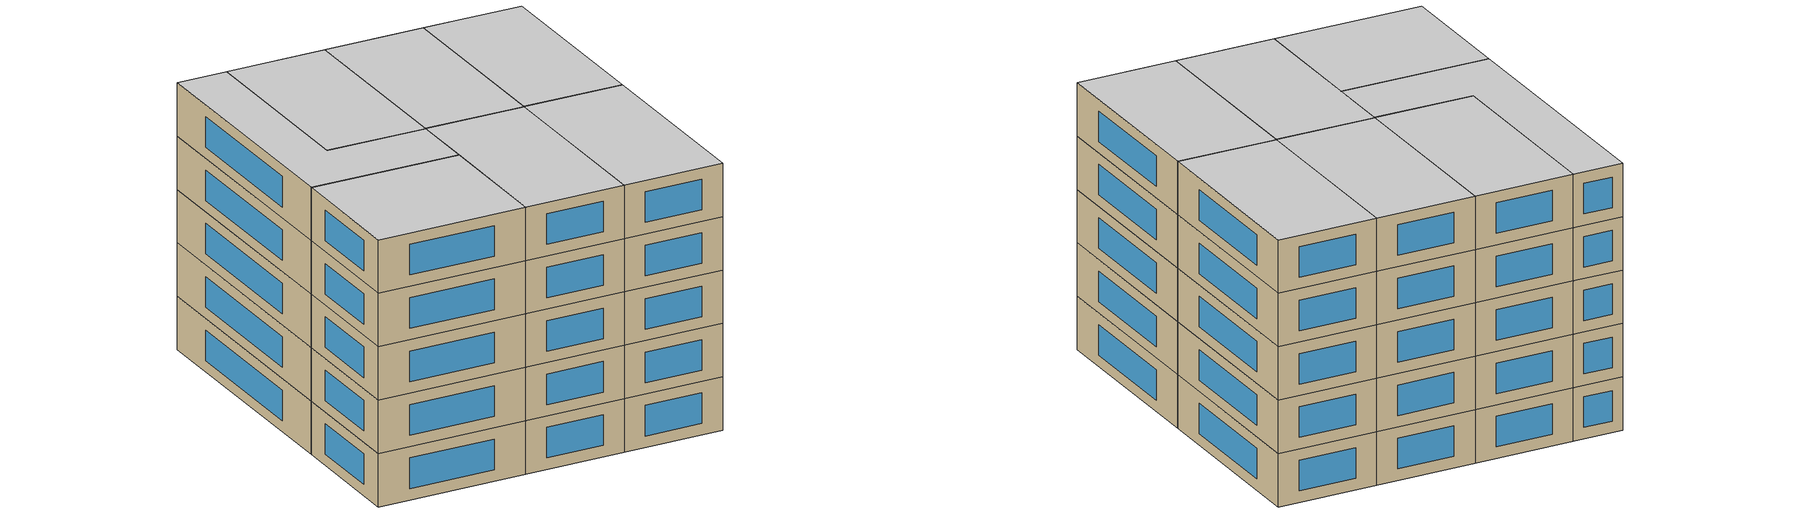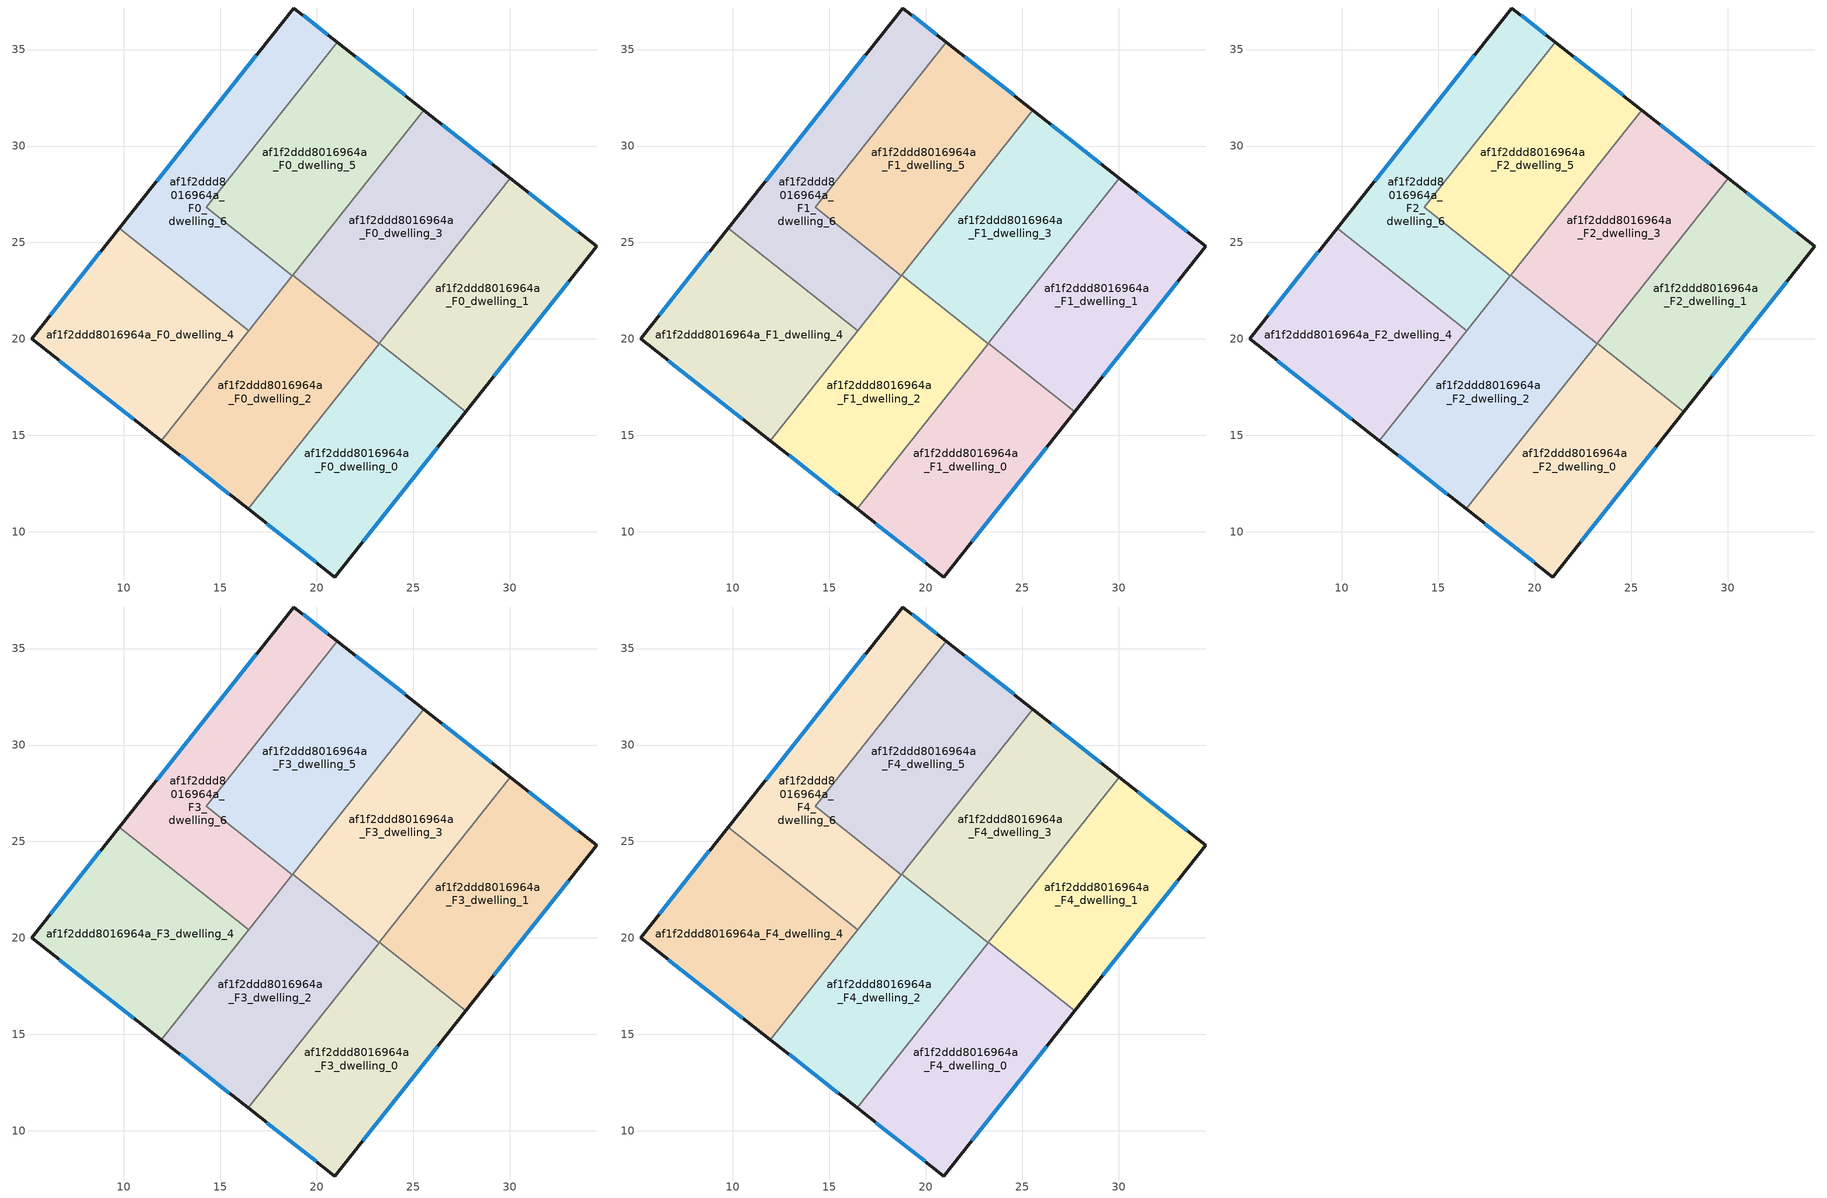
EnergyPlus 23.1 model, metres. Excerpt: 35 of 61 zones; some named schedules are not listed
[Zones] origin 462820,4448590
af1f2ddd8016964a_F0_dwelling_0
 floor ground (EU_floor_Construction): 27.72,16.23 20.93,7.66 16.45,11.19 23.25,19.77 z0
 wall outside (EU_wall_Construction): 16.45,11.19 20.93,7.66 27.72,16.23 z0:3
 wall to af1f2ddd8016964a_F0_dwelling_1 (EU_wall_Construction): 27.72,16.23 23.25,19.77 z0:3
 wall to af1f2ddd8016964a_F0_dwelling_2 (EU_wall_Construction): 23.24,19.75 16.45,11.19 z0:3
 wall to af1f2ddd8016964a_F0_dwelling_3 (EU_wall_Construction): 23.25,19.77 23.24,19.75 z0:3
 window (EU_Window_Construction): 22.39,9.5 26.27,14.39 / 17.41,10.43 19.97,8.42 z0.64:2.36
af1f2ddd8016964a_F0_dwelling_1
 floor ground (EU_floor_Construction): 34.53,24.81 27.72,16.23 23.25,19.77 30.04,28.34 z0
 wall outside (EU_wall_Construction): 27.72,16.23 34.53,24.81 30.04,28.34 z0:3
 wall to af1f2ddd8016964a_F0_dwelling_3 (EU_wall_Construction): 30.04,28.34 23.25,19.77 z0:3
 window (EU_Window_Construction): 29.18,18.07 33.07,22.97 / 33.57,25.57 31,27.58 z0.64:2.36
af1f2ddd8016964a_F0_dwelling_2
 floor ground (EU_floor_Construction): 23.24,19.75 16.45,11.19 11.96,14.71 18.76,23.3 z0
 wall outside (EU_wall_Construction): 11.96,14.71 16.45,11.19 z0:3
 wall to af1f2ddd8016964a_F0_dwelling_3 (EU_wall_Construction): 23.24,19.75 18.76,23.3 z0:3
 wall to af1f2ddd8016964a_F0_dwelling_4 (EU_wall_Construction): 16.48,20.42 11.96,14.71 z0:3
 wall to af1f2ddd8016964a_F0_dwelling_6 (EU_wall_Construction): 18.75,23.28 16.48,20.42 z0:3
 wall to af1f2ddd8016964a_F0_dwelling_5 (EU_wall_Construction): 18.76,23.3 18.75,23.28 z0:3
 window (EU_Window_Construction): 12.92,13.96 15.48,11.94 z0.64:2.36
af1f2ddd8016964a_F0_dwelling_3
 floor ground (EU_floor_Construction): 30.04,28.34 23.24,19.75 18.76,23.3 25.55,31.86 z0
 wall outside (EU_wall_Construction): 30.04,28.34 25.55,31.86 z0:3
 wall to af1f2ddd8016964a_F0_dwelling_5 (EU_wall_Construction): 25.55,31.86 18.76,23.3 z0:3
 window (EU_Window_Construction): 29.08,29.09 26.52,31.11 z0.64:2.36
af1f2ddd8016964a_F0_dwelling_4
 floor ground (EU_floor_Construction): 16.48,20.42 11.96,14.71 5.23,20 9.77,25.74 z0
 wall outside (EU_wall_Construction): 9.77,25.74 5.23,20 11.96,14.71 z0:3
 wall to af1f2ddd8016964a_F0_dwelling_6 (EU_wall_Construction): 16.48,20.42 9.77,25.74 z0:3
 window (EU_Window_Construction): 8.8,24.51 6.2,21.23 / 6.67,18.87 10.52,15.85 z0.64:2.36
af1f2ddd8016964a_F0_dwelling_5
 floor ground (EU_floor_Construction): 25.55,31.86 18.75,23.28 14.28,26.83 21.07,35.39 z0
 wall outside (EU_wall_Construction): 25.55,31.86 21.07,35.39 z0:3
 wall to af1f2ddd8016964a_F0_dwelling_6 (EU_wall_Construction): 21.07,35.39 14.28,26.83 18.75,23.28 z0:3
 window (EU_Window_Construction): 24.59,32.62 22.03,34.64 z0.64:2.36
af1f2ddd8016964a_F0_dwelling_6
 floor ground (EU_floor_Construction): 21.07,35.39 14.28,26.83 18.75,23.28 16.48,20.42 9.77,25.74 18.82,37.15 z0
 wall outside (EU_wall_Construction): 21.07,35.39 18.82,37.15 9.77,25.74 z0:3
 window (EU_Window_Construction): 16.88,34.71 11.71,28.18 / 20.59,35.77 19.3,36.78 z0.64:2.36
af1f2ddd8016964a_F1_dwelling_0
 floor to af1f2ddd8016964a_F0_dwelling_0 (EU_floor_Construction): 27.72,16.23 20.93,7.66 16.45,11.19 23.25,19.77 z3
 wall outside (EU_wall_Construction): 16.45,11.19 20.93,7.66 27.72,16.23 z3:6
 wall to af1f2ddd8016964a_F1_dwelling_1 (EU_wall_Construction): 27.72,16.23 23.25,19.77 z3:6
 wall to af1f2ddd8016964a_F1_dwelling_2 (EU_wall_Construction): 23.24,19.75 16.45,11.19 z3:6
 wall to af1f2ddd8016964a_F1_dwelling_3 (EU_wall_Construction): 23.25,19.77 23.24,19.75 z3:6
 window (EU_Window_Construction): 22.39,9.5 26.27,14.39 / 17.41,10.43 19.97,8.42 z3.64:5.36
af1f2ddd8016964a_F1_dwelling_1
 floor to af1f2ddd8016964a_F0_dwelling_1 (EU_floor_Construction): 34.53,24.81 27.72,16.23 23.25,19.77 30.04,28.34 z3
 wall outside (EU_wall_Construction): 27.72,16.23 34.53,24.81 30.04,28.34 z3:6
 wall to af1f2ddd8016964a_F1_dwelling_3 (EU_wall_Construction): 30.04,28.34 23.25,19.77 z3:6
 window (EU_Window_Construction): 29.18,18.07 33.07,22.97 / 33.57,25.57 31,27.58 z3.64:5.36
af1f2ddd8016964a_F1_dwelling_2
 floor to af1f2ddd8016964a_F0_dwelling_2 (EU_floor_Construction): 23.24,19.75 16.45,11.19 11.96,14.71 18.76,23.3 z3
 wall outside (EU_wall_Construction): 11.96,14.71 16.45,11.19 z3:6
 wall to af1f2ddd8016964a_F1_dwelling_3 (EU_wall_Construction): 23.24,19.75 18.76,23.3 z3:6
 wall to af1f2ddd8016964a_F1_dwelling_4 (EU_wall_Construction): 16.48,20.42 11.96,14.71 z3:6
 wall to af1f2ddd8016964a_F1_dwelling_6 (EU_wall_Construction): 18.75,23.28 16.48,20.42 z3:6
 wall to af1f2ddd8016964a_F1_dwelling_5 (EU_wall_Construction): 18.76,23.3 18.75,23.28 z3:6
 window (EU_Window_Construction): 12.92,13.96 15.48,11.94 z3.64:5.36
af1f2ddd8016964a_F1_dwelling_3
 floor to af1f2ddd8016964a_F0_dwelling_3 (EU_floor_Construction): 30.04,28.34 23.24,19.75 18.76,23.3 25.55,31.86 z3
 wall outside (EU_wall_Construction): 30.04,28.34 25.55,31.86 z3:6
 wall to af1f2ddd8016964a_F1_dwelling_5 (EU_wall_Construction): 25.55,31.86 18.76,23.3 z3:6
 window (EU_Window_Construction): 29.08,29.09 26.52,31.11 z3.64:5.36
af1f2ddd8016964a_F1_dwelling_4
 floor to af1f2ddd8016964a_F0_dwelling_4 (EU_floor_Construction): 16.48,20.42 11.96,14.71 5.23,20 9.77,25.74 z3
 wall outside (EU_wall_Construction): 9.77,25.74 5.23,20 11.96,14.71 z3:6
 wall to af1f2ddd8016964a_F1_dwelling_6 (EU_wall_Construction): 16.48,20.42 9.77,25.74 z3:6
 window (EU_Window_Construction): 8.8,24.51 6.2,21.23 / 6.67,18.87 10.52,15.85 z3.64:5.36
af1f2ddd8016964a_F1_dwelling_5
 floor to af1f2ddd8016964a_F0_dwelling_5 (EU_floor_Construction): 25.55,31.86 18.75,23.28 14.28,26.83 21.07,35.39 z3
 wall outside (EU_wall_Construction): 25.55,31.86 21.07,35.39 z3:6
 wall to af1f2ddd8016964a_F1_dwelling_6 (EU_wall_Construction): 21.07,35.39 14.28,26.83 18.75,23.28 z3:6
 window (EU_Window_Construction): 24.59,32.62 22.03,34.64 z3.64:5.36
af1f2ddd8016964a_F1_dwelling_6
 floor to af1f2ddd8016964a_F0_dwelling_6 (EU_floor_Construction): 21.07,35.39 14.28,26.83 18.75,23.28 16.48,20.42 9.77,25.74 18.82,37.15 z3
 wall outside (EU_wall_Construction): 21.07,35.39 18.82,37.15 9.77,25.74 z3:6
 window (EU_Window_Construction): 16.88,34.71 11.71,28.18 / 20.59,35.77 19.3,36.78 z3.64:5.36
af1f2ddd8016964a_F2_dwelling_0
 floor to af1f2ddd8016964a_F1_dwelling_0 (EU_floor_Construction): 27.72,16.23 20.93,7.66 16.45,11.19 23.25,19.77 z6
 wall outside (EU_wall_Construction): 16.45,11.19 20.93,7.66 27.72,16.23 z6:9
 wall to af1f2ddd8016964a_F2_dwelling_1 (EU_wall_Construction): 27.72,16.23 23.25,19.77 z6:9
 wall to af1f2ddd8016964a_F2_dwelling_2 (EU_wall_Construction): 23.24,19.75 16.45,11.19 z6:9
 wall to af1f2ddd8016964a_F2_dwelling_3 (EU_wall_Construction): 23.25,19.77 23.24,19.75 z6:9
 window (EU_Window_Construction): 22.39,9.5 26.27,14.39 / 17.41,10.43 19.97,8.42 z6.64:8.36
af1f2ddd8016964a_F2_dwelling_1
 floor to af1f2ddd8016964a_F1_dwelling_1 (EU_floor_Construction): 34.53,24.81 27.72,16.23 23.25,19.77 30.04,28.34 z6
 wall outside (EU_wall_Construction): 27.72,16.23 34.53,24.81 30.04,28.34 z6:9
 wall to af1f2ddd8016964a_F2_dwelling_3 (EU_wall_Construction): 30.04,28.34 23.25,19.77 z6:9
 window (EU_Window_Construction): 29.18,18.07 33.07,22.97 / 33.57,25.57 31,27.58 z6.64:8.36
af1f2ddd8016964a_F2_dwelling_2
 floor to af1f2ddd8016964a_F1_dwelling_2 (EU_floor_Construction): 23.24,19.75 16.45,11.19 11.96,14.71 18.76,23.3 z6
 wall outside (EU_wall_Construction): 11.96,14.71 16.45,11.19 z6:9
 wall to af1f2ddd8016964a_F2_dwelling_3 (EU_wall_Construction): 23.24,19.75 18.76,23.3 z6:9
 wall to af1f2ddd8016964a_F2_dwelling_4 (EU_wall_Construction): 16.48,20.42 11.96,14.71 z6:9
 wall to af1f2ddd8016964a_F2_dwelling_6 (EU_wall_Construction): 18.75,23.28 16.48,20.42 z6:9
 wall to af1f2ddd8016964a_F2_dwelling_5 (EU_wall_Construction): 18.76,23.3 18.75,23.28 z6:9
 window (EU_Window_Construction): 12.92,13.96 15.48,11.94 z6.64:8.36
af1f2ddd8016964a_F2_dwelling_3
 floor to af1f2ddd8016964a_F1_dwelling_3 (EU_floor_Construction): 30.04,28.34 23.24,19.75 18.76,23.3 25.55,31.86 z6
 wall outside (EU_wall_Construction): 30.04,28.34 25.55,31.86 z6:9
 wall to af1f2ddd8016964a_F2_dwelling_5 (EU_wall_Construction): 25.55,31.86 18.76,23.3 z6:9
 window (EU_Window_Construction): 29.08,29.09 26.52,31.11 z6.64:8.36
af1f2ddd8016964a_F2_dwelling_4
 floor to af1f2ddd8016964a_F1_dwelling_4 (EU_floor_Construction): 16.48,20.42 11.96,14.71 5.23,20 9.77,25.74 z6
 wall outside (EU_wall_Construction): 9.77,25.74 5.23,20 11.96,14.71 z6:9
 wall to af1f2ddd8016964a_F2_dwelling_6 (EU_wall_Construction): 16.48,20.42 9.77,25.74 z6:9
 window (EU_Window_Construction): 8.8,24.51 6.2,21.23 / 6.67,18.87 10.52,15.85 z6.64:8.36
af1f2ddd8016964a_F2_dwelling_5
 floor to af1f2ddd8016964a_F1_dwelling_5 (EU_floor_Construction): 25.55,31.86 18.75,23.28 14.28,26.83 21.07,35.39 z6
 wall outside (EU_wall_Construction): 25.55,31.86 21.07,35.39 z6:9
 wall to af1f2ddd8016964a_F2_dwelling_6 (EU_wall_Construction): 21.07,35.39 14.28,26.83 18.75,23.28 z6:9
 window (EU_Window_Construction): 24.59,32.62 22.03,34.64 z6.64:8.36
af1f2ddd8016964a_F2_dwelling_6
 floor to af1f2ddd8016964a_F1_dwelling_6 (EU_floor_Construction): 21.07,35.39 14.28,26.83 18.75,23.28 16.48,20.42 9.77,25.74 18.82,37.15 z6
 wall outside (EU_wall_Construction): 21.07,35.39 18.82,37.15 9.77,25.74 z6:9
 window (EU_Window_Construction): 16.88,34.71 11.71,28.18 / 20.59,35.77 19.3,36.78 z6.64:8.36
af1f2ddd8016964a_F3_dwelling_0
 floor to af1f2ddd8016964a_F2_dwelling_0 (EU_floor_Construction): 27.72,16.23 20.93,7.66 16.45,11.19 23.25,19.77 z9
 wall outside (EU_wall_Construction): 16.45,11.19 20.93,7.66 27.72,16.23 z9:12
 wall to af1f2ddd8016964a_F3_dwelling_1 (EU_wall_Construction): 27.72,16.23 23.25,19.77 z9:12
 wall to af1f2ddd8016964a_F3_dwelling_2 (EU_wall_Construction): 23.24,19.75 16.45,11.19 z9:12
 wall to af1f2ddd8016964a_F3_dwelling_3 (EU_wall_Construction): 23.25,19.77 23.24,19.75 z9:12
 window (EU_Window_Construction): 22.39,9.5 26.27,14.39 / 17.41,10.43 19.97,8.42 z9.64:11.36
af1f2ddd8016964a_F3_dwelling_1
 floor to af1f2ddd8016964a_F2_dwelling_1 (EU_floor_Construction): 34.53,24.81 27.72,16.23 23.25,19.77 30.04,28.34 z9
 wall outside (EU_wall_Construction): 27.72,16.23 34.53,24.81 30.04,28.34 z9:12
 wall to af1f2ddd8016964a_F3_dwelling_3 (EU_wall_Construction): 30.04,28.34 23.25,19.77 z9:12
 window (EU_Window_Construction): 29.18,18.07 33.07,22.97 / 33.57,25.57 31,27.58 z9.64:11.36
af1f2ddd8016964a_F3_dwelling_2
 floor to af1f2ddd8016964a_F2_dwelling_2 (EU_floor_Construction): 23.24,19.75 16.45,11.19 11.96,14.71 18.76,23.3 z9
 wall outside (EU_wall_Construction): 11.96,14.71 16.45,11.19 z9:12
 wall to af1f2ddd8016964a_F3_dwelling_3 (EU_wall_Construction): 23.24,19.75 18.76,23.3 z9:12
 wall to af1f2ddd8016964a_F3_dwelling_4 (EU_wall_Construction): 16.48,20.42 11.96,14.71 z9:12
 wall to af1f2ddd8016964a_F3_dwelling_6 (EU_wall_Construction): 18.75,23.28 16.48,20.42 z9:12
 wall to af1f2ddd8016964a_F3_dwelling_5 (EU_wall_Construction): 18.76,23.3 18.75,23.28 z9:12
 window (EU_Window_Construction): 12.92,13.96 15.48,11.94 z9.64:11.36
af1f2ddd8016964a_F3_dwelling_3
 floor to af1f2ddd8016964a_F2_dwelling_3 (EU_floor_Construction): 30.04,28.34 23.24,19.75 18.76,23.3 25.55,31.86 z9
 wall outside (EU_wall_Construction): 30.04,28.34 25.55,31.86 z9:12
 wall to af1f2ddd8016964a_F3_dwelling_5 (EU_wall_Construction): 25.55,31.86 18.76,23.3 z9:12
 window (EU_Window_Construction): 29.08,29.09 26.52,31.11 z9.64:11.36
af1f2ddd8016964a_F3_dwelling_4
 floor to af1f2ddd8016964a_F2_dwelling_4 (EU_floor_Construction): 16.48,20.42 11.96,14.71 5.23,20 9.77,25.74 z9
 wall outside (EU_wall_Construction): 9.77,25.74 5.23,20 11.96,14.71 z9:12
 wall to af1f2ddd8016964a_F3_dwelling_6 (EU_wall_Construction): 16.48,20.42 9.77,25.74 z9:12
 window (EU_Window_Construction): 8.8,24.51 6.2,21.23 / 6.67,18.87 10.52,15.85 z9.64:11.36
af1f2ddd8016964a_F3_dwelling_5
 floor to af1f2ddd8016964a_F2_dwelling_5 (EU_floor_Construction): 25.55,31.86 18.75,23.28 14.28,26.83 21.07,35.39 z9
 wall outside (EU_wall_Construction): 25.55,31.86 21.07,35.39 z9:12
 wall to af1f2ddd8016964a_F3_dwelling_6 (EU_wall_Construction): 21.07,35.39 14.28,26.83 18.75,23.28 z9:12
 window (EU_Window_Construction): 24.59,32.62 22.03,34.64 z9.64:11.36
af1f2ddd8016964a_F3_dwelling_6
 floor to af1f2ddd8016964a_F2_dwelling_6 (EU_floor_Construction): 21.07,35.39 14.28,26.83 18.75,23.28 16.48,20.42 9.77,25.74 18.82,37.15 z9
 wall outside (EU_wall_Construction): 21.07,35.39 18.82,37.15 9.77,25.74 z9:12
 window (EU_Window_Construction): 16.88,34.71 11.71,28.18 / 20.59,35.77 19.3,36.78 z9.64:11.36
af1f2ddd8016964a_F4_dwelling_0
 floor to af1f2ddd8016964a_F3_dwelling_0 (EU_floor_Construction): 27.72,16.23 20.93,7.66 16.45,11.19 23.25,19.77 z12
 wall outside (EU_wall_Construction): 16.45,11.19 20.93,7.66 27.72,16.23 z12:15
 wall to af1f2ddd8016964a_F4_dwelling_1 (EU_wall_Construction): 27.72,16.23 23.25,19.77 z12:15
 wall to af1f2ddd8016964a_F4_dwelling_2 (EU_wall_Construction): 23.24,19.75 16.45,11.19 z12:15
 wall to af1f2ddd8016964a_F4_dwelling_3 (EU_wall_Construction): 23.25,19.77 23.24,19.75 z12:15
 window (EU_Window_Construction): 22.39,9.5 26.27,14.39 / 17.41,10.43 19.97,8.42 z12.64:14.36
 ceiling to af1f2ddd8016964a_F5_dwelling_0 (EU_floor_Construction): 20.93,7.66 27.72,16.23 23.25,19.77 16.45,11.19 z15
af1f2ddd8016964a_F4_dwelling_1
 floor to af1f2ddd8016964a_F3_dwelling_1 (EU_floor_Construction): 34.53,24.81 27.72,16.23 23.25,19.77 30.04,28.34 z12
 wall outside (EU_wall_Construction): 27.72,16.23 34.53,24.81 30.04,28.34 z12:15
 wall to af1f2ddd8016964a_F4_dwelling_3 (EU_wall_Construction): 30.04,28.34 23.25,19.77 z12:15
 window (EU_Window_Construction): 29.18,18.07 33.07,22.97 / 33.57,25.57 31,27.58 z12.64:14.36
 ceiling to af1f2ddd8016964a_F5_dwelling_1 (EU_floor_Construction): 27.72,16.23 34.53,24.81 30.04,28.34 23.25,19.77 z15
af1f2ddd8016964a_F4_dwelling_2
 floor to af1f2ddd8016964a_F3_dwelling_2 (EU_floor_Construction): 23.24,19.75 16.45,11.19 11.96,14.71 18.76,23.3 z12
 wall outside (EU_wall_Construction): 11.96,14.71 16.45,11.19 z12:15
 wall to af1f2ddd8016964a_F4_dwelling_3 (EU_wall_Construction): 23.24,19.75 18.76,23.3 z12:15
 wall to af1f2ddd8016964a_F4_dwelling_4 (EU_wall_Construction): 16.48,20.42 11.96,14.71 z12:15
 wall to af1f2ddd8016964a_F4_dwelling_6 (EU_wall_Construction): 18.75,23.28 16.48,20.42 z12:15
 wall to af1f2ddd8016964a_F4_dwelling_5 (EU_wall_Construction): 18.76,23.3 18.75,23.28 z12:15
 window (EU_Window_Construction): 12.92,13.96 15.48,11.94 z12.64:14.36
 ceiling to af1f2ddd8016964a_F5_dwelling_2 (EU_floor_Construction): 16.45,11.19 23.24,19.75 18.76,23.3 11.96,14.71 z15
af1f2ddd8016964a_F4_dwelling_3
 floor to af1f2ddd8016964a_F3_dwelling_3 (EU_floor_Construction): 30.04,28.34 23.24,19.75 18.76,23.3 25.55,31.86 z12
 wall outside (EU_wall_Construction): 30.04,28.34 25.55,31.86 z12:15
 wall to af1f2ddd8016964a_F4_dwelling_5 (EU_wall_Construction): 25.55,31.86 18.76,23.3 z12:15
 window (EU_Window_Construction): 29.08,29.09 26.52,31.11 z12.64:14.36
 ceiling to af1f2ddd8016964a_F5_dwelling_3 (EU_floor_Construction): 23.24,19.75 30.04,28.34 25.55,31.86 18.76,23.3 z15
af1f2ddd8016964a_F4_dwelling_4
 floor to af1f2ddd8016964a_F3_dwelling_4 (EU_floor_Construction): 16.48,20.42 11.96,14.71 5.23,20 9.77,25.74 z12
 wall outside (EU_wall_Construction): 9.77,25.74 5.23,20 11.96,14.71 z12:15
 wall to af1f2ddd8016964a_F4_dwelling_6 (EU_wall_Construction): 16.48,20.42 9.77,25.74 z12:15
 window (EU_Window_Construction): 8.8,24.51 6.2,21.23 / 6.67,18.87 10.52,15.85 z12.64:14.36
 ceiling to af1f2ddd8016964a_F5_dwelling_4 (EU_floor_Construction): 11.96,14.71 16.48,20.42 9.77,25.74 5.23,20 z15
af1f2ddd8016964a_F4_dwelling_5
 floor to af1f2ddd8016964a_F3_dwelling_5 (EU_floor_Construction): 25.55,31.86 18.75,23.28 14.28,26.83 21.07,35.39 z12
 wall outside (EU_wall_Construction): 25.55,31.86 21.07,35.39 z12:15
 wall to af1f2ddd8016964a_F4_dwelling_6 (EU_wall_Construction): 21.07,35.39 14.28,26.83 18.75,23.28 z12:15
 window (EU_Window_Construction): 24.59,32.62 22.03,34.64 z12.64:14.36
 ceiling to af1f2ddd8016964a_F5_dwelling_5 (EU_floor_Construction): 18.75,23.28 25.55,31.86 21.07,35.39 14.28,26.83 z15
af1f2ddd8016964a_F4_dwelling_6
 floor to af1f2ddd8016964a_F3_dwelling_6 (EU_floor_Construction): 21.07,35.39 14.28,26.83 18.75,23.28 16.48,20.42 9.77,25.74 18.82,37.15 z12
 wall outside (EU_wall_Construction): 21.07,35.39 18.82,37.15 9.77,25.74 z12:15
 window (EU_Window_Construction): 16.88,34.71 11.71,28.18 / 20.59,35.77 19.3,36.78 z12.64:14.36
 ceiling to af1f2ddd8016964a_F5_dwelling_6 (EU_floor_Construction): 18.75,23.28 14.28,26.83 21.07,35.39 18.82,37.15 9.77,25.74 16.48,20.42 z15
[Building]
EU S2 Campaign: North Axis=0; Terrain=City; Solar Distribution=FullExterior
[Site:Location]
Yerevan-Zvartnots.Intl.AP: Latitude=40.15; Longitude=44.383; Time Zone=4; Elevation=854
[SizingPeriod:WeatherFileDays]
AnnualSizingPeriod: Begin Month=1; Begin Day of Month=1; End Month=12; End Day of Month=31; Day of Week for Start Day=Monday; Use Weather File Daylight Saving Period=No; Use Weather File Rain and Snow Indicators=No
[MATERIAL]
EU_InternalMass_Material: Roughness=MediumRough; Thickness=0.1; Conductivity=1; Density=1800; Specific Heat=900; Thermal Absorptance=0.9; Solar Absorptance=0.7; Visible Absorptance=0.7
[MATERIAL:NOMASS] Roughness=MediumRough; Thermal Absorptance=0.9; Solar Absorptance=0.7; Visible Absorptance=0.7
Name | Thermal Resistance
EU_wall_NoMass | 1.05043
EU_floor_NoMass | 0.478065
[WINDOWMATERIAL:SIMPLEGLAZINGSYSTEM]
EU_Window_SimpleGlazing: UFactor=2.5566; Solar Heat Gain Coefficient=0.75; Visible Transmittance=0.75
[CONSTRUCTION]
EU_wall_Construction: EU_wall_NoMass
EU_floor_Construction: EU_floor_NoMass
EU_Window_Construction: EU_Window_SimpleGlazing
EU_InternalMass_Construction: EU_InternalMass_Material
[ZONE] Type=1; Multiplier=1; Ceiling Height=autocalculate; Floor Area=autocalculate; Part of Total Floor Area=Yes
Name | Volume
af1f2ddd8016964a_F0_dwelling_0; af1f2ddd8016964a_F1_dwelling_0; af1f2ddd8016964a_F2_dwelling_0; af1f2ddd8016964a_F3_dwelling_0; af1f2ddd8016964a_F4_dwelling_0 | 187.347
af1f2ddd8016964a_F0_dwelling_1; af1f2ddd8016964a_F1_dwelling_1; af1f2ddd8016964a_F2_dwelling_1; af1f2ddd8016964a_F3_dwelling_1; af1f2ddd8016964a_F4_dwelling_1 | 187.346
af1f2ddd8016964a_F0_dwelling_2; af1f2ddd8016964a_F1_dwelling_2; af1f2ddd8016964a_F2_dwelling_2; af1f2ddd8016964a_F3_dwelling_2; af1f2ddd8016964a_F4_dwelling_2 | 187.337
af1f2ddd8016964a_F0_dwelling_3; af1f2ddd8016964a_F1_dwelling_3; af1f2ddd8016964a_F2_dwelling_3; af1f2ddd8016964a_F3_dwelling_3; af1f2ddd8016964a_F4_dwelling_3; af1f2ddd8016964a_F0_dwelling_5; af1f2ddd8016964a_F1_dwelling_5; af1f2ddd8016964a_F2_dwelling_5; af1f2ddd8016964a_F3_dwelling_5; af1f2ddd8016964a_F4_dwelling_5 | 187.361
af1f2ddd8016964a_F0_dwelling_4; af1f2ddd8016964a_F1_dwelling_4; af1f2ddd8016964a_F2_dwelling_4; af1f2ddd8016964a_F3_dwelling_4; af1f2ddd8016964a_F4_dwelling_4 | 187.331
af1f2ddd8016964a_F0_dwelling_6; af1f2ddd8016964a_F1_dwelling_6; af1f2ddd8016964a_F2_dwelling_6; af1f2ddd8016964a_F3_dwelling_6; af1f2ddd8016964a_F4_dwelling_6 | 187.34
[INTERNALMASS] Construction=EU_InternalMass_Construction
Name | Zone or ZoneList | Surface Area
af1f2ddd8016964a_F0_dwelling_0_EU_InternalMass | af1f2ddd8016964a_F0_dwelling_0 | 62.4508
af1f2ddd8016964a_F0_dwelling_1_EU_InternalMass | af1f2ddd8016964a_F0_dwelling_1 | 62.4468
af1f2ddd8016964a_F0_dwelling_2_EU_InternalMass | af1f2ddd8016964a_F0_dwelling_2 | 62.4466
af1f2ddd8016964a_F0_dwelling_3_EU_InternalMass | af1f2ddd8016964a_F0_dwelling_3 | 62.4528
af1f2ddd8016964a_F0_dwelling_4_EU_InternalMass | af1f2ddd8016964a_F0_dwelling_4 | 62.4437
af1f2ddd8016964a_F0_dwelling_5_EU_InternalMass | af1f2ddd8016964a_F0_dwelling_5 | 62.4517
af1f2ddd8016964a_F0_dwelling_6_EU_InternalMass | af1f2ddd8016964a_F0_dwelling_6 | 62.4466
af1f2ddd8016964a_F1_dwelling_0_EU_InternalMass | af1f2ddd8016964a_F1_dwelling_0 | 62.4508
af1f2ddd8016964a_F1_dwelling_1_EU_InternalMass | af1f2ddd8016964a_F1_dwelling_1 | 62.4468
af1f2ddd8016964a_F1_dwelling_2_EU_InternalMass | af1f2ddd8016964a_F1_dwelling_2 | 62.4466
af1f2ddd8016964a_F1_dwelling_3_EU_InternalMass | af1f2ddd8016964a_F1_dwelling_3 | 62.4528
af1f2ddd8016964a_F1_dwelling_4_EU_InternalMass | af1f2ddd8016964a_F1_dwelling_4 | 62.4437
af1f2ddd8016964a_F1_dwelling_5_EU_InternalMass | af1f2ddd8016964a_F1_dwelling_5 | 62.4517
af1f2ddd8016964a_F1_dwelling_6_EU_InternalMass | af1f2ddd8016964a_F1_dwelling_6 | 62.4466
af1f2ddd8016964a_F2_dwelling_0_EU_InternalMass | af1f2ddd8016964a_F2_dwelling_0 | 62.4508
af1f2ddd8016964a_F2_dwelling_1_EU_InternalMass | af1f2ddd8016964a_F2_dwelling_1 | 62.4468
af1f2ddd8016964a_F2_dwelling_2_EU_InternalMass | af1f2ddd8016964a_F2_dwelling_2 | 62.4466
af1f2ddd8016964a_F2_dwelling_3_EU_InternalMass | af1f2ddd8016964a_F2_dwelling_3 | 62.4528
af1f2ddd8016964a_F2_dwelling_4_EU_InternalMass | af1f2ddd8016964a_F2_dwelling_4 | 62.4437
af1f2ddd8016964a_F2_dwelling_5_EU_InternalMass | af1f2ddd8016964a_F2_dwelling_5 | 62.4517
af1f2ddd8016964a_F2_dwelling_6_EU_InternalMass | af1f2ddd8016964a_F2_dwelling_6 | 62.4466
af1f2ddd8016964a_F3_dwelling_0_EU_InternalMass | af1f2ddd8016964a_F3_dwelling_0 | 62.4508
af1f2ddd8016964a_F3_dwelling_1_EU_InternalMass | af1f2ddd8016964a_F3_dwelling_1 | 62.4468
af1f2ddd8016964a_F3_dwelling_2_EU_InternalMass | af1f2ddd8016964a_F3_dwelling_2 | 62.4466
af1f2ddd8016964a_F3_dwelling_3_EU_InternalMass | af1f2ddd8016964a_F3_dwelling_3 | 62.4528
af1f2ddd8016964a_F3_dwelling_4_EU_InternalMass | af1f2ddd8016964a_F3_dwelling_4 | 62.4437
af1f2ddd8016964a_F3_dwelling_5_EU_InternalMass | af1f2ddd8016964a_F3_dwelling_5 | 62.4517
af1f2ddd8016964a_F3_dwelling_6_EU_InternalMass | af1f2ddd8016964a_F3_dwelling_6 | 62.4466
af1f2ddd8016964a_F4_dwelling_0_EU_InternalMass | af1f2ddd8016964a_F4_dwelling_0 | 62.4508
af1f2ddd8016964a_F4_dwelling_1_EU_InternalMass | af1f2ddd8016964a_F4_dwelling_1 | 62.4468
af1f2ddd8016964a_F4_dwelling_2_EU_InternalMass | af1f2ddd8016964a_F4_dwelling_2 | 62.4466
af1f2ddd8016964a_F4_dwelling_3_EU_InternalMass | af1f2ddd8016964a_F4_dwelling_3 | 62.4528
af1f2ddd8016964a_F4_dwelling_4_EU_InternalMass | af1f2ddd8016964a_F4_dwelling_4 | 62.4437
af1f2ddd8016964a_F4_dwelling_5_EU_InternalMass | af1f2ddd8016964a_F4_dwelling_5 | 62.4517
af1f2ddd8016964a_F4_dwelling_6_EU_InternalMass | af1f2ddd8016964a_F4_dwelling_6 | 62.4466
[OTHEREQUIPMENT] Fuel Type=Electricity; Design Level Calculation Method=Watts/Area; Power per Zone Floor Area=1; Fraction Latent=0; Fraction Radiant=0; Fraction Lost=0; Carbon Dioxide Generation Rate=0; EndUse Subcategory=EU_Step8_InternalGains
Name | Zone or ZoneList or Space or SpaceList | Schedule
EU_Step8_InternalGain_af1f2ddd8016964a_F0_dwelling_0_f000 | af1f2ddd8016964a_F0_dwelling_0 | EU_Step8_GainSchedule_af1f2ddd8016964a_F0_dwelling_0_f000
EU_Step8_InternalGain_af1f2ddd8016964a_F0_dwelling_1_f000 | af1f2ddd8016964a_F0_dwelling_1 | EU_Step8_GainSchedule_af1f2ddd8016964a_F0_dwelling_1_f000
EU_Step8_InternalGain_af1f2ddd8016964a_F0_dwelling_2_f000 | af1f2ddd8016964a_F0_dwelling_2 | EU_Step8_GainSchedule_af1f2ddd8016964a_F0_dwelling_2_f000
EU_Step8_InternalGain_af1f2ddd8016964a_F0_dwelling_3_f000 | af1f2ddd8016964a_F0_dwelling_3 | EU_Step8_GainSchedule_af1f2ddd8016964a_F0_dwelling_3_f000
EU_Step8_InternalGain_af1f2ddd8016964a_F0_dwelling_4_f000 | af1f2ddd8016964a_F0_dwelling_4 | EU_Step8_GainSchedule_af1f2ddd8016964a_F0_dwelling_4_f000
EU_Step8_InternalGain_af1f2ddd8016964a_F0_dwelling_5_f000 | af1f2ddd8016964a_F0_dwelling_5 | EU_Step8_GainSchedule_af1f2ddd8016964a_F0_dwelling_5_f000
EU_Step8_InternalGain_af1f2ddd8016964a_F0_dwelling_6_f000 | af1f2ddd8016964a_F0_dwelling_6 | EU_Step8_GainSchedule_af1f2ddd8016964a_F0_dwelling_6_f000
EU_Step8_InternalGain_af1f2ddd8016964a_F1_dwelling_0_f000 | af1f2ddd8016964a_F1_dwelling_0 | EU_Step8_GainSchedule_af1f2ddd8016964a_F1_dwelling_0_f000
EU_Step8_InternalGain_af1f2ddd8016964a_F1_dwelling_1_f000 | af1f2ddd8016964a_F1_dwelling_1 | EU_Step8_GainSchedule_af1f2ddd8016964a_F1_dwelling_1_f000
EU_Step8_InternalGain_af1f2ddd8016964a_F1_dwelling_2_f000 | af1f2ddd8016964a_F1_dwelling_2 | EU_Step8_GainSchedule_af1f2ddd8016964a_F1_dwelling_2_f000
EU_Step8_InternalGain_af1f2ddd8016964a_F1_dwelling_3_f000 | af1f2ddd8016964a_F1_dwelling_3 | EU_Step8_GainSchedule_af1f2ddd8016964a_F1_dwelling_3_f000
EU_Step8_InternalGain_af1f2ddd8016964a_F1_dwelling_4_f000 | af1f2ddd8016964a_F1_dwelling_4 | EU_Step8_GainSchedule_af1f2ddd8016964a_F1_dwelling_4_f000
EU_Step8_InternalGain_af1f2ddd8016964a_F1_dwelling_5_f000 | af1f2ddd8016964a_F1_dwelling_5 | EU_Step8_GainSchedule_af1f2ddd8016964a_F1_dwelling_5_f000
EU_Step8_InternalGain_af1f2ddd8016964a_F1_dwelling_6_f000 | af1f2ddd8016964a_F1_dwelling_6 | EU_Step8_GainSchedule_af1f2ddd8016964a_F1_dwelling_6_f000
EU_Step8_InternalGain_af1f2ddd8016964a_F2_dwelling_0_f000 | af1f2ddd8016964a_F2_dwelling_0 | EU_Step8_GainSchedule_af1f2ddd8016964a_F2_dwelling_0_f000
EU_Step8_InternalGain_af1f2ddd8016964a_F2_dwelling_1_f000 | af1f2ddd8016964a_F2_dwelling_1 | EU_Step8_GainSchedule_af1f2ddd8016964a_F2_dwelling_1_f000
EU_Step8_InternalGain_af1f2ddd8016964a_F2_dwelling_2_f000 | af1f2ddd8016964a_F2_dwelling_2 | EU_Step8_GainSchedule_af1f2ddd8016964a_F2_dwelling_2_f000
EU_Step8_InternalGain_af1f2ddd8016964a_F2_dwelling_3_f000 | af1f2ddd8016964a_F2_dwelling_3 | EU_Step8_GainSchedule_af1f2ddd8016964a_F2_dwelling_3_f000
EU_Step8_InternalGain_af1f2ddd8016964a_F2_dwelling_4_f000 | af1f2ddd8016964a_F2_dwelling_4 | EU_Step8_GainSchedule_af1f2ddd8016964a_F2_dwelling_4_f000
EU_Step8_InternalGain_af1f2ddd8016964a_F2_dwelling_5_f000 | af1f2ddd8016964a_F2_dwelling_5 | EU_Step8_GainSchedule_af1f2ddd8016964a_F2_dwelling_5_f000
EU_Step8_InternalGain_af1f2ddd8016964a_F2_dwelling_6_f000 | af1f2ddd8016964a_F2_dwelling_6 | EU_Step8_GainSchedule_af1f2ddd8016964a_F2_dwelling_6_f000
EU_Step8_InternalGain_af1f2ddd8016964a_F3_dwelling_0_f000 | af1f2ddd8016964a_F3_dwelling_0 | EU_Step8_GainSchedule_af1f2ddd8016964a_F3_dwelling_0_f000
EU_Step8_InternalGain_af1f2ddd8016964a_F3_dwelling_1_f000 | af1f2ddd8016964a_F3_dwelling_1 | EU_Step8_GainSchedule_af1f2ddd8016964a_F3_dwelling_1_f000
EU_Step8_InternalGain_af1f2ddd8016964a_F3_dwelling_2_f000 | af1f2ddd8016964a_F3_dwelling_2 | EU_Step8_GainSchedule_af1f2ddd8016964a_F3_dwelling_2_f000
EU_Step8_InternalGain_af1f2ddd8016964a_F3_dwelling_3_f000 | af1f2ddd8016964a_F3_dwelling_3 | EU_Step8_GainSchedule_af1f2ddd8016964a_F3_dwelling_3_f000
EU_Step8_InternalGain_af1f2ddd8016964a_F3_dwelling_4_f000 | af1f2ddd8016964a_F3_dwelling_4 | EU_Step8_GainSchedule_af1f2ddd8016964a_F3_dwelling_4_f000
EU_Step8_InternalGain_af1f2ddd8016964a_F3_dwelling_5_f000 | af1f2ddd8016964a_F3_dwelling_5 | EU_Step8_GainSchedule_af1f2ddd8016964a_F3_dwelling_5_f000
EU_Step8_InternalGain_af1f2ddd8016964a_F3_dwelling_6_f000 | af1f2ddd8016964a_F3_dwelling_6 | EU_Step8_GainSchedule_af1f2ddd8016964a_F3_dwelling_6_f000
EU_Step8_InternalGain_af1f2ddd8016964a_F4_dwelling_0_f000 | af1f2ddd8016964a_F4_dwelling_0 | EU_Step8_GainSchedule_af1f2ddd8016964a_F4_dwelling_0_f000
EU_Step8_InternalGain_af1f2ddd8016964a_F4_dwelling_1_f000 | af1f2ddd8016964a_F4_dwelling_1 | EU_Step8_GainSchedule_af1f2ddd8016964a_F4_dwelling_1_f000
EU_Step8_InternalGain_af1f2ddd8016964a_F4_dwelling_2_f000 | af1f2ddd8016964a_F4_dwelling_2 | EU_Step8_GainSchedule_af1f2ddd8016964a_F4_dwelling_2_f000
EU_Step8_InternalGain_af1f2ddd8016964a_F4_dwelling_3_f000 | af1f2ddd8016964a_F4_dwelling_3 | EU_Step8_GainSchedule_af1f2ddd8016964a_F4_dwelling_3_f000
EU_Step8_InternalGain_af1f2ddd8016964a_F4_dwelling_4_f000 | af1f2ddd8016964a_F4_dwelling_4 | EU_Step8_GainSchedule_af1f2ddd8016964a_F4_dwelling_4_f000
EU_Step8_InternalGain_af1f2ddd8016964a_F4_dwelling_5_f000 | af1f2ddd8016964a_F4_dwelling_5 | EU_Step8_GainSchedule_af1f2ddd8016964a_F4_dwelling_5_f000
EU_Step8_InternalGain_af1f2ddd8016964a_F4_dwelling_6_f000 | af1f2ddd8016964a_F4_dwelling_6 | EU_Step8_GainSchedule_af1f2ddd8016964a_F4_dwelling_6_f000
[ZONEVENTILATION:DESIGNFLOWRATE] Schedule=EU_AlwaysOn; Design Flow Rate Calculation Method=AirChanges/Hour; Air Changes per Hour=0.557805; Ventilation Type=Natural; Fan Pressure Rise=0; Fan Total Efficiency=1; Constant Term Coefficient=1; Temperature Term Coefficient=0; Velocity Term Coefficient=0; Velocity Squared Term Coefficient=0; Minimum Indoor Temperature=-100; Maximum Indoor Temperature=100; Delta Temperature=-100; Minimum Outdoor Temperature=-100; Maximum Outdoor Temperature=100; Maximum Wind Speed=40
Name | Zone or ZoneList or Space or SpaceList
EU_ConstantAir_af1f2ddd8016964a_F0_dwelling_0 | af1f2ddd8016964a_F0_dwelling_0
EU_ConstantAir_af1f2ddd8016964a_F0_dwelling_1 | af1f2ddd8016964a_F0_dwelling_1
EU_ConstantAir_af1f2ddd8016964a_F0_dwelling_2 | af1f2ddd8016964a_F0_dwelling_2
EU_ConstantAir_af1f2ddd8016964a_F0_dwelling_3 | af1f2ddd8016964a_F0_dwelling_3
EU_ConstantAir_af1f2ddd8016964a_F0_dwelling_4 | af1f2ddd8016964a_F0_dwelling_4
EU_ConstantAir_af1f2ddd8016964a_F0_dwelling_5 | af1f2ddd8016964a_F0_dwelling_5
EU_ConstantAir_af1f2ddd8016964a_F0_dwelling_6 | af1f2ddd8016964a_F0_dwelling_6
EU_ConstantAir_af1f2ddd8016964a_F1_dwelling_0 | af1f2ddd8016964a_F1_dwelling_0
EU_ConstantAir_af1f2ddd8016964a_F1_dwelling_1 | af1f2ddd8016964a_F1_dwelling_1
EU_ConstantAir_af1f2ddd8016964a_F1_dwelling_2 | af1f2ddd8016964a_F1_dwelling_2
EU_ConstantAir_af1f2ddd8016964a_F1_dwelling_3 | af1f2ddd8016964a_F1_dwelling_3
EU_ConstantAir_af1f2ddd8016964a_F1_dwelling_4 | af1f2ddd8016964a_F1_dwelling_4
EU_ConstantAir_af1f2ddd8016964a_F1_dwelling_5 | af1f2ddd8016964a_F1_dwelling_5
EU_ConstantAir_af1f2ddd8016964a_F1_dwelling_6 | af1f2ddd8016964a_F1_dwelling_6
EU_ConstantAir_af1f2ddd8016964a_F2_dwelling_0 | af1f2ddd8016964a_F2_dwelling_0
EU_ConstantAir_af1f2ddd8016964a_F2_dwelling_1 | af1f2ddd8016964a_F2_dwelling_1
EU_ConstantAir_af1f2ddd8016964a_F2_dwelling_2 | af1f2ddd8016964a_F2_dwelling_2
EU_ConstantAir_af1f2ddd8016964a_F2_dwelling_3 | af1f2ddd8016964a_F2_dwelling_3
EU_ConstantAir_af1f2ddd8016964a_F2_dwelling_4 | af1f2ddd8016964a_F2_dwelling_4
EU_ConstantAir_af1f2ddd8016964a_F2_dwelling_5 | af1f2ddd8016964a_F2_dwelling_5
EU_ConstantAir_af1f2ddd8016964a_F2_dwelling_6 | af1f2ddd8016964a_F2_dwelling_6
EU_ConstantAir_af1f2ddd8016964a_F3_dwelling_0 | af1f2ddd8016964a_F3_dwelling_0
EU_ConstantAir_af1f2ddd8016964a_F3_dwelling_1 | af1f2ddd8016964a_F3_dwelling_1
EU_ConstantAir_af1f2ddd8016964a_F3_dwelling_2 | af1f2ddd8016964a_F3_dwelling_2
EU_ConstantAir_af1f2ddd8016964a_F3_dwelling_3 | af1f2ddd8016964a_F3_dwelling_3
EU_ConstantAir_af1f2ddd8016964a_F3_dwelling_4 | af1f2ddd8016964a_F3_dwelling_4
EU_ConstantAir_af1f2ddd8016964a_F3_dwelling_5 | af1f2ddd8016964a_F3_dwelling_5
EU_ConstantAir_af1f2ddd8016964a_F3_dwelling_6 | af1f2ddd8016964a_F3_dwelling_6
EU_ConstantAir_af1f2ddd8016964a_F4_dwelling_0 | af1f2ddd8016964a_F4_dwelling_0
EU_ConstantAir_af1f2ddd8016964a_F4_dwelling_1 | af1f2ddd8016964a_F4_dwelling_1
EU_ConstantAir_af1f2ddd8016964a_F4_dwelling_2 | af1f2ddd8016964a_F4_dwelling_2
EU_ConstantAir_af1f2ddd8016964a_F4_dwelling_3 | af1f2ddd8016964a_F4_dwelling_3
EU_ConstantAir_af1f2ddd8016964a_F4_dwelling_4 | af1f2ddd8016964a_F4_dwelling_4
EU_ConstantAir_af1f2ddd8016964a_F4_dwelling_5 | af1f2ddd8016964a_F4_dwelling_5
EU_ConstantAir_af1f2ddd8016964a_F4_dwelling_6 | af1f2ddd8016964a_F4_dwelling_6
[HVACTEMPLATE:ZONE:IDEALLOADSAIRSYSTEM] System Availability Schedule=EU_AlwaysOn; Maximum Heating Supply Air Temperature=50; Minimum Cooling Supply Air Temperature=13; Maximum Heating Supply Air Humidity Ratio=0.0156; Minimum Cooling Supply Air Humidity Ratio=0.0077; Heating Limit=NoLimit; Cooling Limit=NoLimit; Heating Availability Schedule=EU_AlwaysOn; Cooling Availability Schedule=EU_CoolingOff; Dehumidification Control Type=ConstantSensibleHeatRatio; Cooling Sensible Heat Ratio=0.7; Dehumidification Setpoint=60; Humidification Control Type=None; Humidification Setpoint=30; Outdoor Air Method=None; Outdoor Air Flow Rate per Person=0.00944; Outdoor Air Flow Rate per Zone Floor Area=0; Outdoor Air Flow Rate per Zone=0; Demand Controlled Ventilation Type=None; Outdoor Air Economizer Type=NoEconomizer; Heat Recovery Type=None; Sensible Heat Recovery Effectiveness=0.7; Latent Heat Recovery Effectiveness=0.65
Name | Template Thermostat
af1f2ddd8016964a_F0_dwelling_0 | EU_HeatOnly_af1f2ddd8016964a_F0_dwelling_0
af1f2ddd8016964a_F0_dwelling_1 | EU_HeatOnly_af1f2ddd8016964a_F0_dwelling_1
af1f2ddd8016964a_F0_dwelling_2 | EU_HeatOnly_af1f2ddd8016964a_F0_dwelling_2
af1f2ddd8016964a_F0_dwelling_3 | EU_HeatOnly_af1f2ddd8016964a_F0_dwelling_3
af1f2ddd8016964a_F0_dwelling_4 | EU_HeatOnly_af1f2ddd8016964a_F0_dwelling_4
af1f2ddd8016964a_F0_dwelling_5 | EU_HeatOnly_af1f2ddd8016964a_F0_dwelling_5
af1f2ddd8016964a_F0_dwelling_6 | EU_HeatOnly_af1f2ddd8016964a_F0_dwelling_6
af1f2ddd8016964a_F1_dwelling_0 | EU_HeatOnly_af1f2ddd8016964a_F1_dwelling_0
af1f2ddd8016964a_F1_dwelling_1 | EU_HeatOnly_af1f2ddd8016964a_F1_dwelling_1
af1f2ddd8016964a_F1_dwelling_2 | EU_HeatOnly_af1f2ddd8016964a_F1_dwelling_2
af1f2ddd8016964a_F1_dwelling_3 | EU_HeatOnly_af1f2ddd8016964a_F1_dwelling_3
af1f2ddd8016964a_F1_dwelling_4 | EU_HeatOnly_af1f2ddd8016964a_F1_dwelling_4
af1f2ddd8016964a_F1_dwelling_5 | EU_HeatOnly_af1f2ddd8016964a_F1_dwelling_5
af1f2ddd8016964a_F1_dwelling_6 | EU_HeatOnly_af1f2ddd8016964a_F1_dwelling_6
af1f2ddd8016964a_F2_dwelling_0 | EU_HeatOnly_af1f2ddd8016964a_F2_dwelling_0
af1f2ddd8016964a_F2_dwelling_1 | EU_HeatOnly_af1f2ddd8016964a_F2_dwelling_1
af1f2ddd8016964a_F2_dwelling_2 | EU_HeatOnly_af1f2ddd8016964a_F2_dwelling_2
af1f2ddd8016964a_F2_dwelling_3 | EU_HeatOnly_af1f2ddd8016964a_F2_dwelling_3
af1f2ddd8016964a_F2_dwelling_4 | EU_HeatOnly_af1f2ddd8016964a_F2_dwelling_4
af1f2ddd8016964a_F2_dwelling_5 | EU_HeatOnly_af1f2ddd8016964a_F2_dwelling_5
af1f2ddd8016964a_F2_dwelling_6 | EU_HeatOnly_af1f2ddd8016964a_F2_dwelling_6
af1f2ddd8016964a_F3_dwelling_0 | EU_HeatOnly_af1f2ddd8016964a_F3_dwelling_0
af1f2ddd8016964a_F3_dwelling_1 | EU_HeatOnly_af1f2ddd8016964a_F3_dwelling_1
af1f2ddd8016964a_F3_dwelling_2 | EU_HeatOnly_af1f2ddd8016964a_F3_dwelling_2
af1f2ddd8016964a_F3_dwelling_3 | EU_HeatOnly_af1f2ddd8016964a_F3_dwelling_3
af1f2ddd8016964a_F3_dwelling_4 | EU_HeatOnly_af1f2ddd8016964a_F3_dwelling_4
af1f2ddd8016964a_F3_dwelling_5 | EU_HeatOnly_af1f2ddd8016964a_F3_dwelling_5
af1f2ddd8016964a_F3_dwelling_6 | EU_HeatOnly_af1f2ddd8016964a_F3_dwelling_6
af1f2ddd8016964a_F4_dwelling_0 | EU_HeatOnly_af1f2ddd8016964a_F4_dwelling_0
af1f2ddd8016964a_F4_dwelling_1 | EU_HeatOnly_af1f2ddd8016964a_F4_dwelling_1
af1f2ddd8016964a_F4_dwelling_2 | EU_HeatOnly_af1f2ddd8016964a_F4_dwelling_2
af1f2ddd8016964a_F4_dwelling_3 | EU_HeatOnly_af1f2ddd8016964a_F4_dwelling_3
af1f2ddd8016964a_F4_dwelling_4 | EU_HeatOnly_af1f2ddd8016964a_F4_dwelling_4
af1f2ddd8016964a_F4_dwelling_5 | EU_HeatOnly_af1f2ddd8016964a_F4_dwelling_5
af1f2ddd8016964a_F4_dwelling_6 | EU_HeatOnly_af1f2ddd8016964a_F4_dwelling_6
[SIZING:ZONE] Zone Cooling Design Supply Air Temperature Input Method=SupplyAirTemperature; Zone Cooling Design Supply Air Temperature=13; Zone Heating Design Supply Air Temperature Input Method=SupplyAirTemperature; Zone Heating Design Supply Air Temperature=50; Zone Cooling Design Supply Air Humidity Ratio=0.008; Zone Heating Design Supply Air Humidity Ratio=0.008; Cooling Design Air Flow Method=DesignDay; Cooling Design Air Flow Rate=0; Cooling Minimum Air Flow per Zone Floor Area=0.000762; Cooling Minimum Air Flow=0; Cooling Minimum Air Flow Fraction=0.2; Heating Design Air Flow Method=DesignDay; Heating Design Air Flow Rate=0; Heating Maximum Air Flow per Zone Floor Area=0.002032; Heating Maximum Air Flow=0.141576; Heating Maximum Air Flow Fraction=0.3; Account for Dedicated Outdoor Air System=No; Dedicated Outdoor Air System Control Strategy=NeutralSupplyAir; Dedicated Outdoor Air Low Setpoint Temperature for Design=autosize; Dedicated Outdoor Air High Setpoint Temperature for Design=autosize; Zone Load Sizing Method=Sensible Load Only No Latent Load; Zone Latent Cooling Design Supply Air Humidity Ratio Input Method=HumidityRatioDifference; Zone Cooling Design Supply Air Humidity Ratio Difference=0.005; Zone Latent Heating Design Supply Air Humidity Ratio Input Method=HumidityRatioDifference; Zone Humidification Design Supply Air Humidity Ratio Difference=0.005
af1f2ddd8016964a_F0_dwelling_0; af1f2ddd8016964a_F0_dwelling_1; af1f2ddd8016964a_F0_dwelling_2; af1f2ddd8016964a_F0_dwelling_3; af1f2ddd8016964a_F0_dwelling_4; af1f2ddd8016964a_F0_dwelling_5; af1f2ddd8016964a_F0_dwelling_6; af1f2ddd8016964a_F1_dwelling_0; af1f2ddd8016964a_F1_dwelling_1; af1f2ddd8016964a_F1_dwelling_2; af1f2ddd8016964a_F1_dwelling_3; af1f2ddd8016964a_F1_dwelling_4; af1f2ddd8016964a_F1_dwelling_5; af1f2ddd8016964a_F1_dwelling_6; af1f2ddd8016964a_F2_dwelling_0; af1f2ddd8016964a_F2_dwelling_1; af1f2ddd8016964a_F2_dwelling_2; af1f2ddd8016964a_F2_dwelling_3; af1f2ddd8016964a_F2_dwelling_4; af1f2ddd8016964a_F2_dwelling_5; af1f2ddd8016964a_F2_dwelling_6; af1f2ddd8016964a_F3_dwelling_0; af1f2ddd8016964a_F3_dwelling_1; af1f2ddd8016964a_F3_dwelling_2; af1f2ddd8016964a_F3_dwelling_3; af1f2ddd8016964a_F3_dwelling_4; af1f2ddd8016964a_F3_dwelling_5; af1f2ddd8016964a_F3_dwelling_6; af1f2ddd8016964a_F4_dwelling_0; af1f2ddd8016964a_F4_dwelling_1; af1f2ddd8016964a_F4_dwelling_2; af1f2ddd8016964a_F4_dwelling_3; af1f2ddd8016964a_F4_dwelling_4; af1f2ddd8016964a_F4_dwelling_5; af1f2ddd8016964a_F4_dwelling_6
[SCHEDULE:FILE] Column Number=1; Rows to Skip at Top=0; Number of Hours of Data=8760; Column Separator=Comma; Interpolate to Timestep=No; Minutes per Item=60; Adjust Schedule for Daylight Savings=Yes
Name | File
EU_Step8_GainSchedule_af1f2ddd8016964a_F0_dwelling_0_f000 | ../../schedules/af1f2ddd8016964a/af1f2ddd8016964a_F0_dwelling_0_f000_gain.csv
EU_Step8_GainSchedule_af1f2ddd8016964a_F0_dwelling_1_f000 | ../../schedules/af1f2ddd8016964a/af1f2ddd8016964a_F0_dwelling_1_f000_gain.csv
EU_Step8_GainSchedule_af1f2ddd8016964a_F0_dwelling_2_f000 | ../../schedules/af1f2ddd8016964a/af1f2ddd8016964a_F0_dwelling_2_f000_gain.csv
EU_Step8_GainSchedule_af1f2ddd8016964a_F0_dwelling_3_f000 | ../../schedules/af1f2ddd8016964a/af1f2ddd8016964a_F0_dwelling_3_f000_gain.csv
EU_Step8_GainSchedule_af1f2ddd8016964a_F0_dwelling_4_f000 | ../../schedules/af1f2ddd8016964a/af1f2ddd8016964a_F0_dwelling_4_f000_gain.csv
EU_Step8_GainSchedule_af1f2ddd8016964a_F0_dwelling_5_f000 | ../../schedules/af1f2ddd8016964a/af1f2ddd8016964a_F0_dwelling_5_f000_gain.csv
EU_Step8_GainSchedule_af1f2ddd8016964a_F0_dwelling_6_f000 | ../../schedules/af1f2ddd8016964a/af1f2ddd8016964a_F0_dwelling_6_f000_gain.csv
EU_Step8_GainSchedule_af1f2ddd8016964a_F1_dwelling_0_f000 | ../../schedules/af1f2ddd8016964a/af1f2ddd8016964a_F1_dwelling_0_f000_gain.csv
EU_Step8_GainSchedule_af1f2ddd8016964a_F1_dwelling_1_f000 | ../../schedules/af1f2ddd8016964a/af1f2ddd8016964a_F1_dwelling_1_f000_gain.csv
EU_Step8_GainSchedule_af1f2ddd8016964a_F1_dwelling_2_f000 | ../../schedules/af1f2ddd8016964a/af1f2ddd8016964a_F1_dwelling_2_f000_gain.csv
EU_Step8_GainSchedule_af1f2ddd8016964a_F1_dwelling_3_f000 | ../../schedules/af1f2ddd8016964a/af1f2ddd8016964a_F1_dwelling_3_f000_gain.csv
EU_Step8_GainSchedule_af1f2ddd8016964a_F1_dwelling_4_f000 | ../../schedules/af1f2ddd8016964a/af1f2ddd8016964a_F1_dwelling_4_f000_gain.csv
EU_Step8_GainSchedule_af1f2ddd8016964a_F1_dwelling_5_f000 | ../../schedules/af1f2ddd8016964a/af1f2ddd8016964a_F1_dwelling_5_f000_gain.csv
EU_Step8_GainSchedule_af1f2ddd8016964a_F1_dwelling_6_f000 | ../../schedules/af1f2ddd8016964a/af1f2ddd8016964a_F1_dwelling_6_f000_gain.csv
EU_Step8_GainSchedule_af1f2ddd8016964a_F2_dwelling_0_f000 | ../../schedules/af1f2ddd8016964a/af1f2ddd8016964a_F2_dwelling_0_f000_gain.csv
EU_Step8_GainSchedule_af1f2ddd8016964a_F2_dwelling_1_f000 | ../../schedules/af1f2ddd8016964a/af1f2ddd8016964a_F2_dwelling_1_f000_gain.csv
EU_Step8_GainSchedule_af1f2ddd8016964a_F2_dwelling_2_f000 | ../../schedules/af1f2ddd8016964a/af1f2ddd8016964a_F2_dwelling_2_f000_gain.csv
EU_Step8_GainSchedule_af1f2ddd8016964a_F2_dwelling_3_f000 | ../../schedules/af1f2ddd8016964a/af1f2ddd8016964a_F2_dwelling_3_f000_gain.csv
EU_Step8_GainSchedule_af1f2ddd8016964a_F2_dwelling_4_f000 | ../../schedules/af1f2ddd8016964a/af1f2ddd8016964a_F2_dwelling_4_f000_gain.csv
EU_Step8_GainSchedule_af1f2ddd8016964a_F2_dwelling_5_f000 | ../../schedules/af1f2ddd8016964a/af1f2ddd8016964a_F2_dwelling_5_f000_gain.csv
EU_Step8_GainSchedule_af1f2ddd8016964a_F2_dwelling_6_f000 | ../../schedules/af1f2ddd8016964a/af1f2ddd8016964a_F2_dwelling_6_f000_gain.csv
EU_Step8_GainSchedule_af1f2ddd8016964a_F3_dwelling_0_f000 | ../../schedules/af1f2ddd8016964a/af1f2ddd8016964a_F3_dwelling_0_f000_gain.csv
EU_Step8_GainSchedule_af1f2ddd8016964a_F3_dwelling_1_f000 | ../../schedules/af1f2ddd8016964a/af1f2ddd8016964a_F3_dwelling_1_f000_gain.csv
EU_Step8_GainSchedule_af1f2ddd8016964a_F3_dwelling_2_f000 | ../../schedules/af1f2ddd8016964a/af1f2ddd8016964a_F3_dwelling_2_f000_gain.csv
EU_Step8_GainSchedule_af1f2ddd8016964a_F3_dwelling_3_f000 | ../../schedules/af1f2ddd8016964a/af1f2ddd8016964a_F3_dwelling_3_f000_gain.csv
EU_Step8_GainSchedule_af1f2ddd8016964a_F3_dwelling_4_f000 | ../../schedules/af1f2ddd8016964a/af1f2ddd8016964a_F3_dwelling_4_f000_gain.csv
EU_Step8_GainSchedule_af1f2ddd8016964a_F3_dwelling_5_f000 | ../../schedules/af1f2ddd8016964a/af1f2ddd8016964a_F3_dwelling_5_f000_gain.csv
EU_Step8_GainSchedule_af1f2ddd8016964a_F3_dwelling_6_f000 | ../../schedules/af1f2ddd8016964a/af1f2ddd8016964a_F3_dwelling_6_f000_gain.csv
EU_Step8_GainSchedule_af1f2ddd8016964a_F4_dwelling_0_f000 | ../../schedules/af1f2ddd8016964a/af1f2ddd8016964a_F4_dwelling_0_f000_gain.csv
EU_Step8_GainSchedule_af1f2ddd8016964a_F4_dwelling_1_f000 | ../../schedules/af1f2ddd8016964a/af1f2ddd8016964a_F4_dwelling_1_f000_gain.csv
EU_Step8_GainSchedule_af1f2ddd8016964a_F4_dwelling_2_f000 | ../../schedules/af1f2ddd8016964a/af1f2ddd8016964a_F4_dwelling_2_f000_gain.csv
EU_Step8_GainSchedule_af1f2ddd8016964a_F4_dwelling_3_f000 | ../../schedules/af1f2ddd8016964a/af1f2ddd8016964a_F4_dwelling_3_f000_gain.csv
